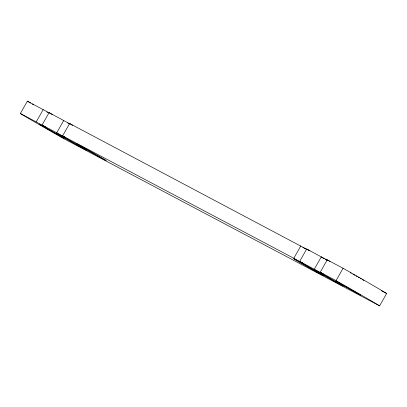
<?xml version="1.0" encoding="UTF-8"?>
<svg xmlns="http://www.w3.org/2000/svg" width="407" height="407" viewBox="0 0 407 407"><rect width="100%" height="100%" fill="white"/><g stroke="black" fill="none" stroke-linecap="round" stroke-linejoin="round"><path stroke-width="0.61" d="M327.549 260.266L306.695 248.998L299.669 261.365L323.458 274.191L320.207 272.237L327.233 259.864L343.076 268.254A51.699 0.814 29.6 0 1 386.65 293.483L379.624 305.855L63.924 138.746A51.699 0.814 29.6 0 1 20.35 113.517L27.376 101.145L49.405 113.039M20.35 113.517L36.192 121.902L43.223 109.529M45.309 126.964L42.063 125.01L49.089 112.637L69.943 123.911M42.063 125.01L56.731 132.774L63.762 120.401M56.731 132.774L65.848 137.836L62.602 135.877L69.628 123.509L308.262 250.086M62.602 135.877L293.798 258.262L300.829 245.889M314.336 269.134L321.367 256.761M320.207 272.237L336.05 280.627L343.076 268.254M72.716 125.402L72.619 125.285M46.902 112.027L47.675 112.424M381.186 290.593L386.65 293.483M71.194 124.598L72.141 125.107M50.702 113.751L50.275 113.517M327.66 260.332L328.418 260.745M350.3 272.731L351.287 273.28M352.854 274.165L355.001 275.376M356.079 275.992L357.163 276.607M358.241 277.223L359.254 277.808M360.271 278.393L361.284 278.973M293.798 258.262L302.92 263.319L299.669 261.365M327.233 259.864L329.202 261.019M49.089 112.637L51.552 114.087M36.192 121.902L45.304 126.959M362.342 279.594L363.929 280.515M306.695 248.998L309.025 250.366M69.628 123.509L71.958 124.878M329.563 261.238L329.991 261.498M51.842 114.265L52.34 114.591M309.686 250.773L309.946 250.951M33.664 104.899A51.699 0.814 29.6 0 1 32.234 104.055M30.632 103.098A51.699 0.814 29.6 0 1 29.63 102.503M29.151 102.213A51.699 0.814 29.6 0 1 27.376 101.145M67.699 122.945A17.074 0.27 29.6 0 1 69.638 124.008M336.05 280.627A51.699 0.814 29.6 0 1 379.624 305.855M302.884 247.41A17.074 0.27 29.6 0 1 304.767 248.433M305.219 248.677A17.074 0.27 29.6 0 1 306.191 249.211M321.428 257.234A17.074 0.27 29.6 0 1 322.451 257.768M322.837 257.972A17.074 0.27 29.6 0 1 324.206 258.71M325.173 259.239A17.074 0.27 29.6 0 1 327.182 260.348M39.489 124.201L39.158 124.079L64.108 138.232L39.489 124.201M336.197 281.257L335.867 281.135L360.816 295.289L336.197 281.257M81.242 146.662A17.074 0.27 29.6 0 0 105.876 160.5A17.074 0.27 29.6 0 0 87.164 149.506A17.074 0.27 29.6 0 0 81.242 146.662M61.289 136.101A17.074 0.27 29.6 0 0 85.923 149.939A17.074 0.27 29.6 0 0 67.211 138.945A17.074 0.27 29.6 0 0 61.289 136.101M298.362 261.589A17.074 0.27 29.6 0 0 322.995 275.427A17.074 0.27 29.6 0 0 304.283 264.433A17.074 0.27 29.6 0 0 298.362 261.589M318.31 272.151A17.074 0.27 29.6 0 0 342.943 285.984A17.074 0.27 29.6 0 0 324.231 274.995A17.074 0.27 29.6 0 0 318.31 272.151"/></g></svg>
